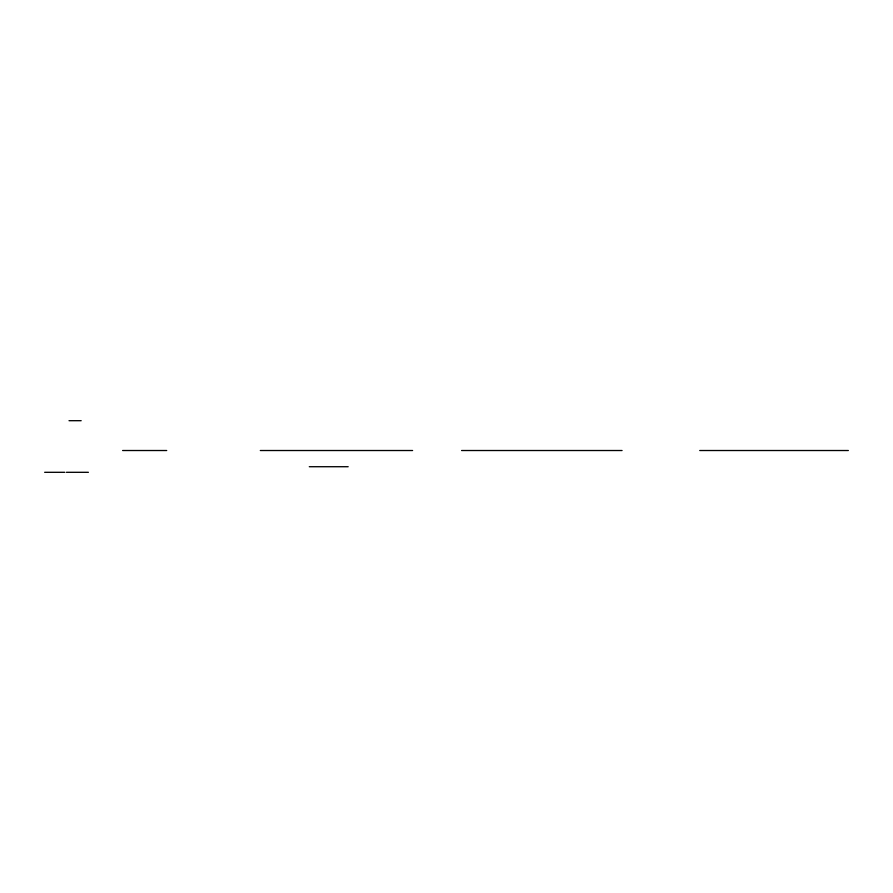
<?xml version="1.0" encoding="UTF-8"?>
<svg xmlns="http://www.w3.org/2000/svg" width="893" height="893" viewBox="0 0 893 893"><rect width="100%" height="100%" fill="white"/><g stroke="black" fill="none" stroke-linecap="round" stroke-linejoin="round"><path stroke-width="1.34" d="M69.018 420.692L81.174 420.692M122.609 450.519L166.712 450.519M260.309 450.519L412.599 450.519M461.581 450.519L622.075 450.519M699.721 450.519L848.35 450.519M309.291 466.715L348.17 466.715M44.65 472.308L64.754 472.308M66.372 472.308L88.396 472.308"/></g></svg>
